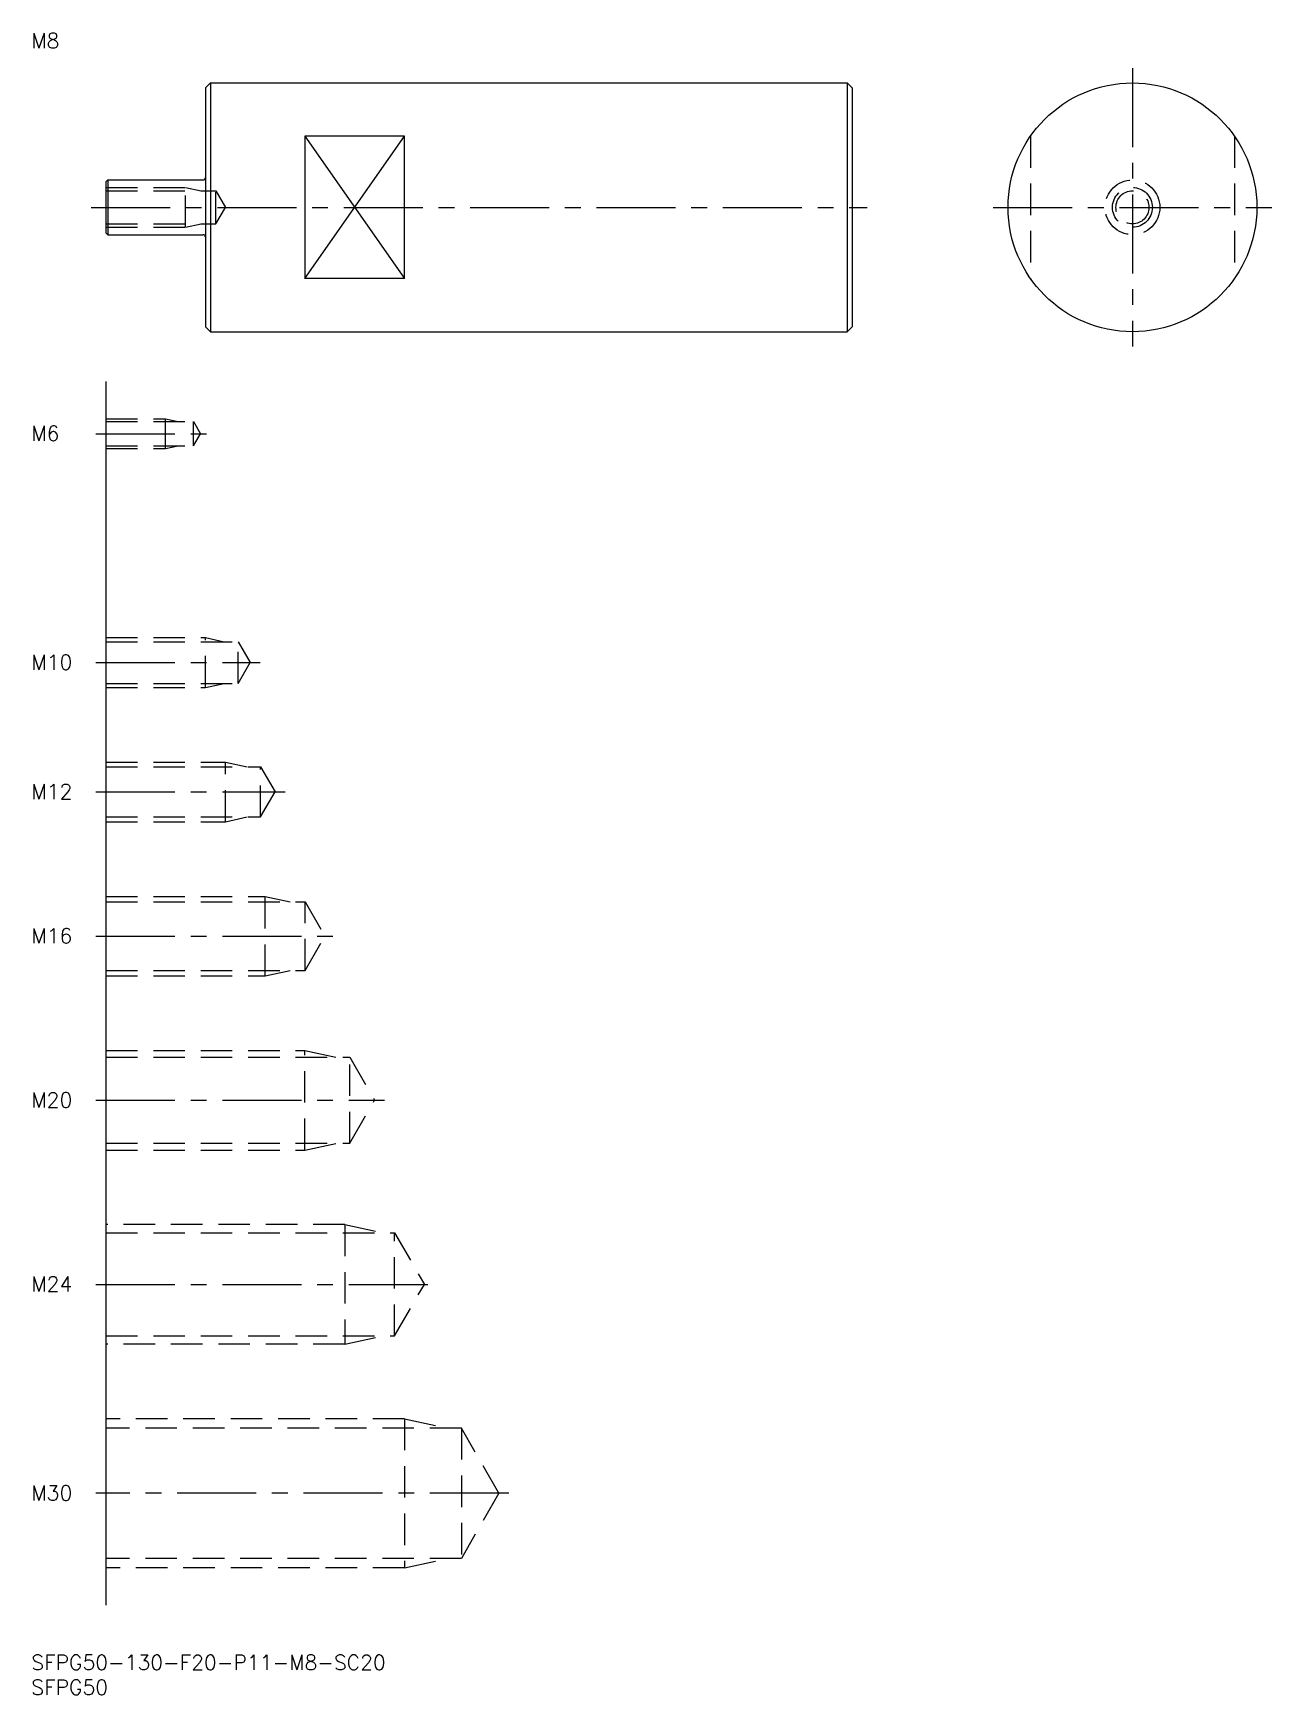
# Model space of a CAD drawing. Extents: x 0 to 249, y -8 to 326.
import ezdxf

# ---------------------------------------------------------------- set-up
doc = ezdxf.new("R2010")
doc.units = 0
doc.header["$LTSCALE"] = 0.5
doc.linetypes.add('CENTER', pattern=[50.8, 31.75, -6.35, 6.35, -6.35])
doc.linetypes.add('DASHED', pattern=[19.05, 12.7, -6.35])
for name, color, linetype in [('MSM_CENTER', 1, 'CENTER'), ('MSM_CONTINUOUS', 7, 'CONTINUOUS'), ('MSM_DASHED', 4, 'DASHED'), ('MSM_NARROW', 5, 'CONTINUOUS'), ('MSM_PART_NUMBER', 7, 'CONTINUOUS')]:
    doc.layers.add(name, color=color, linetype=linetype)
doc.styles.get("Standard").update_dxf_attribs({"font": 'txt.shx', "height": 3, "bigfont": 'bigfont.shx'})

# ---------------------------------------------------------------- blocks, each defined once
blk = doc.blocks.new('*U4')
at = {"layer": 'MSM_PART_NUMBER'}
blk.add_text('SFPG50-130-F20-P11-M8-SC20', height=3, dxfattribs=at).set_placement((0, -3))
blk = doc.blocks.new('*U5')
at = {"layer": 'MSM_PART_NUMBER'}
blk.add_text('SFPG50', height=3, dxfattribs=at).set_placement((0, -8))
blk = doc.blocks.new('*U6')
at = {"layer": 'MSM_PART_NUMBER'}
blk.add_text('M30', height=3, dxfattribs=at).set_placement((0, 31.06))
blk = doc.blocks.new('*U7')
at = {"layer": 'MSM_PART_NUMBER'}
blk.add_text('M24', height=3, dxfattribs=at).set_placement((0, 73.06))
blk = doc.blocks.new('*U8')
at = {"layer": 'MSM_PART_NUMBER'}
blk.add_text('M20', height=3, dxfattribs=at).set_placement((0, 110.06))
blk = doc.blocks.new('*U9')
at = {"layer": 'MSM_PART_NUMBER'}
blk.add_text('M16', height=3, dxfattribs=at).set_placement((0, 143.06))
blk = doc.blocks.new('*U10')
at = {"layer": 'MSM_PART_NUMBER'}
blk.add_text('M12', height=3, dxfattribs=at).set_placement((0, 172.06))
blk = doc.blocks.new('*U11')
at = {"layer": 'MSM_PART_NUMBER'}
blk.add_text('M10', height=3, dxfattribs=at).set_placement((0, 198.06))
blk = doc.blocks.new('*U12')
at = {"layer": 'MSM_PART_NUMBER'}
blk.add_text('M8', height=3, dxfattribs=at).set_placement((0, 323))
blk = doc.blocks.new('*U13')
at = {"layer": 'MSM_PART_NUMBER'}
blk.add_text('M6', height=3, dxfattribs=at).set_placement((0, 244.06))

msp = doc.modelspace()

# ---------------------------------------------------------------- linework, layer by layer
at = {"layer": 'MSM_CENTER'}
for p, q in [((221.32, 319), (221.32, 263)), ((12, 291), (168, 291)), ((193.32, 291), (249.32, 291)), ((13, 245.5), (36, 245.5)), ((13, 199.5), (46, 199.5)), ((13, 173.5), (51, 173.5)), ((13, 144.5), (61, 144.5)), ((13, 111.5), (71, 111.5)), ((13, 74.5), (81, 74.5)), ((96, 32.5), (13, 32.5))]:
    msp.add_line(p, q, dxfattribs=at)
at = {"layer": 'MSM_CONTINUOUS'}
for p, q in [((36, 316), (35, 315)), ((35, 315), (35, 267)), ((36, 316), (164, 316)), ((36, 316), (36, 266)), ((164, 316), (164, 266)), ((164, 316), (165, 315)), ((165, 315), (165, 267)), ((75, 305.31), (55, 305.31)), ((55, 305.31), (55, 276.69)), ((75, 276.69), (75, 305.31)), ((15.4, 296.5), (15, 296.1)), ((15, 296.1), (15, 285.9)), ((15.4, 296.5), (34.5, 296.5)), ((15.4, 296.5), (15.4, 285.5)), ((15.4, 285.5), (15, 285.9)), ((15.4, 285.5), (34.5, 285.5)), ((75, 276.69), (55, 276.69)), ((35, 267), (36, 266)), ((36, 266), (164, 266)), ((165, 267), (164, 266)), ((15, 256), (15, 10))]:
    msp.add_line(p, q, dxfattribs=at)
msp.add_circle((221.32, 291), 25, dxfattribs=at)
for centre, start, end in [((34.5, 297), 270, 0), ((34.5, 285), 0, 90)]:
    msp.add_arc(centre, 0.5, start, end, dxfattribs=at)
at = {"layer": 'MSM_DASHED'}
for p, q in [((200.82, 305.31), (200.82, 276.69)), ((241.82, 305.31), (241.82, 276.69)), ((15, 295), (31, 295)), ((15, 294.32), (37.08, 294.32)), ((31, 287), (31, 295)), ((31, 295), (34.13, 294.32)), ((37.08, 287.68), (37.08, 294.32)), ((37.08, 294.32), (39, 291)), ((37.08, 287.68), (39, 291)), ((15, 287.68), (37.08, 287.68)), ((31, 287), (34.13, 287.68)), ((15, 287), (31, 287)), ((15, 248.5), (27, 248.5)), ((15, 247.96), (32.58, 247.96)), ((27, 242.5), (27, 248.5)), ((27, 248.5), (29.5, 247.96)), ((32.58, 243.04), (32.58, 247.96)), ((32.58, 247.96), (34, 245.5)), ((32.58, 243.04), (34, 245.5)), ((15, 243.04), (32.58, 243.04)), ((15, 242.5), (27, 242.5)), ((27, 242.5), (29.5, 243.04)), ((15, 204.5), (35, 204.5)), ((35, 194.5), (35, 204.5)), ((35, 204.5), (38.75, 203.69)), ((15, 203.69), (41.58, 203.69)), ((41.58, 195.31), (41.58, 203.69)), ((41.58, 203.69), (44, 199.5)), ((41.58, 195.31), (44, 199.5)), ((15, 195.31), (41.58, 195.31)), ((15, 194.5), (35, 194.5)), ((35, 194.5), (38.75, 195.31)), ((15, 179.5), (39, 179.5)), ((15, 178.55), (46.08, 178.55)), ((39, 167.5), (39, 179.5)), ((39, 179.5), (43.38, 178.55)), ((46.08, 168.45), (46.08, 178.55)), ((46.08, 178.55), (49, 173.5)), ((46.08, 168.45), (49, 173.5)), ((15, 168.45), (46.08, 168.45)), ((15, 167.5), (39, 167.5)), ((39, 167.5), (43.38, 168.45)), ((15, 152.5), (47, 152.5)), ((15, 151.42), (55.01, 151.42)), ((47, 136.5), (47, 152.5)), ((47, 152.5), (52, 151.42)), ((55.01, 137.58), (55.01, 151.42)), ((55.01, 151.42), (59, 144.5)), ((55.01, 137.58), (59, 144.5)), ((15, 137.58), (55.01, 137.58)), ((47, 136.5), (52, 137.58)), ((15, 136.5), (47, 136.5)), ((15, 121.5), (55, 121.5)), ((55, 101.5), (55, 121.5)), ((55, 121.5), (61.25, 120.15)), ((15, 120.15), (64.01, 120.15)), ((64.01, 120.15), (69, 111.5)), ((64.01, 102.85), (64.01, 120.15)), ((64.01, 102.85), (69, 111.5)), ((15, 102.85), (64.01, 102.85)), ((15, 101.5), (55, 101.5)), ((55, 101.5), (61.25, 102.85)), ((63, 86.5), (15, 86.5)), ((15, 84.88), (73.01, 84.88)), ((63, 86.5), (70.5, 84.88)), ((63, 86.5), (63, 62.5)), ((73.01, 64.12), (73.01, 84.88)), ((73.01, 84.88), (79, 74.5)), ((73.01, 64.12), (79, 74.5)), ((15, 64.12), (73.01, 64.12)), ((63, 62.5), (70.5, 64.12)), ((63, 62.5), (15, 62.5)), ((75, 47.5), (15, 47.5)), ((75, 47.5), (75, 17.5)), ((75, 47.5), (83.75, 45.61)), ((86.43, 45.61), (15, 45.61)), ((86.43, 45.61), (86.43, 19.39)), ((94, 32.5), (86.43, 45.61)), ((94, 32.5), (86.43, 19.39)), ((86.43, 19.39), (15, 19.39)), ((75, 17.5), (15, 17.5)), ((75, 17.5), (83.75, 19.39))]:
    msp.add_line(p, q, dxfattribs=at)
for radius in [5.5, 4, 3.32]:
    msp.add_circle((221.32, 291), radius, dxfattribs=at)
at = {"layer": 'MSM_NARROW'}
for p, q in [((55, 305.31), (75, 276.69)), ((55, 276.69), (75, 305.31))]:
    msp.add_line(p, q, dxfattribs=at)

# ---------------------------------------------------------------- block references
at = {"layer": 'MSM_CONTINUOUS'}
for name in ['*U12', '*U13', '*U11', '*U10', '*U9', '*U8', '*U7', '*U6', '*U4', '*U5']:
    msp.add_blockref(name, (0, 0), dxfattribs=at)

doc.saveas('drawing.dxf')
